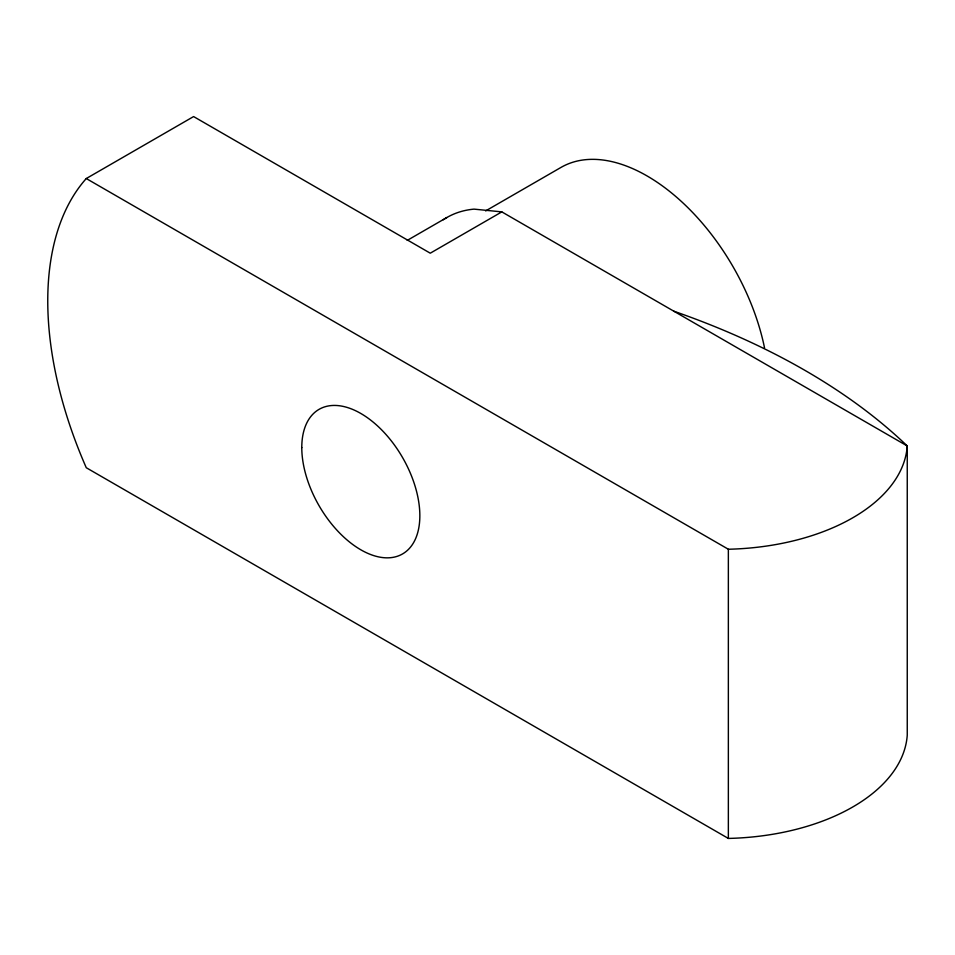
<?xml version="1.0" encoding="UTF-8"?>
<svg xmlns="http://www.w3.org/2000/svg" width="955" height="955" viewBox="0 0 955 955"><rect width="100%" height="100%" fill="white"/><g stroke="black" fill="none" stroke-linecap="round" stroke-linejoin="round"><path stroke-width="1.43" d="M86.272 178.537L193.602 116.57L430.263 253.194L501.817 211.879L907.25 445.961L907.25 735.159A186.535 107.7 0 0 1 728.355 838.43L86.272 467.723A315.114 181.928 60 0 1 86.272 178.537L728.355 549.244A186.535 107.7 0 0 0 907.25 445.961A682.885 394.26 0 0 0 673.872 311.223M407.236 240.397L446.845 217.525M485.629 210.924L561.027 167.4A172.031 99.32 60 0 1 764.537 347.871M501.817 211.879L474.05 209.133A185.712 107.223 60 0 0 443.299 219.746M728.355 549.244L728.355 838.43M301.78 447.549A83.491 48.204 60 0 0 390.332 557.708A83.491 48.204 60 0 0 390.332 439.646A83.491 48.204 60 0 0 301.78 447.549"/></g></svg>
